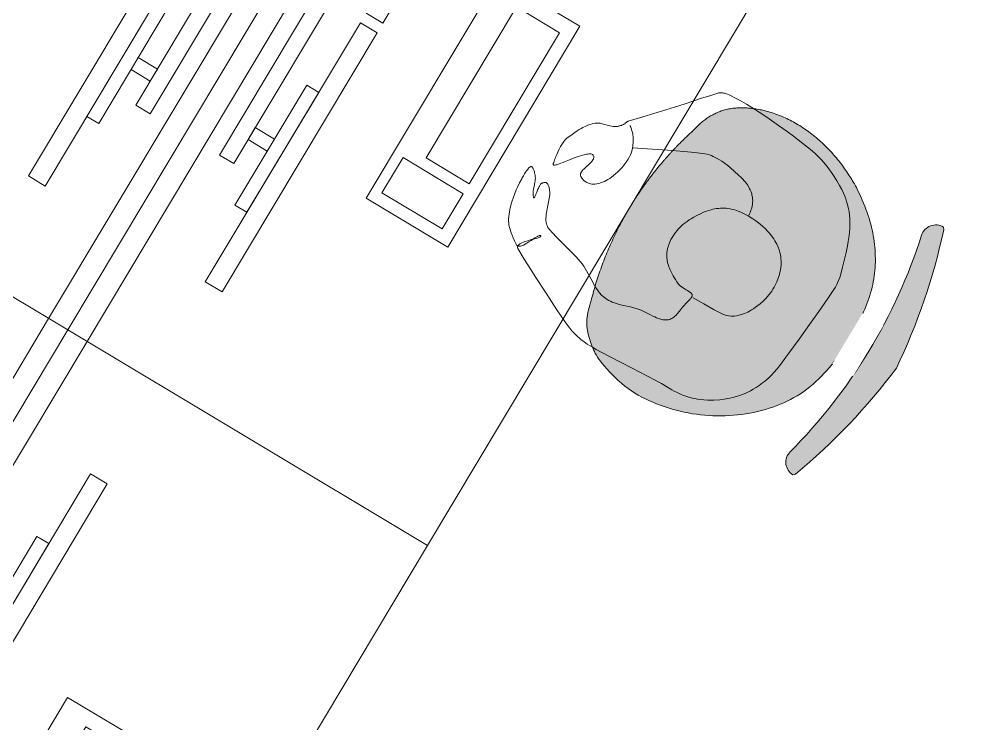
# Model space of a CAD drawing. Header units: millimetres. Extents: x 76548 to 83157, y 1824 to 49172.
# Drawn here: x 79043 to 80758, y 31350 to 32610 of the extents above; entities that cross this region are included whole.
import ezdxf

# ---------------------------------------------------------------- set-up
doc = ezdxf.new("R2010")
doc.units = ezdxf.units.MM
doc.header["$MEASUREMENT"] = 0
doc.layers.add('FURN-FILE', color=211, linetype='Continuous', lineweight=0)
doc.layers.add('FURN-WKST', color=42, linetype='Continuous', lineweight=13)

# ---------------------------------------------------------------- blocks, each defined once
blk = doc.blocks.new('wrk3_12')
at = {"layer": 'FURN-WKST', "color": 0}
blk.add_line((2.91038304567337e-11, 39.99999999999272), (1499.999999999956, 40.00000000000728), dxfattribs=at)
at = {"layer": 'FURN-WKST', "color": 0, "flags": 128}
blk.add_lwpolyline([(0, -1.455191522836685e-11), (1500.000000000015, 1.455191522836685e-11), (1500.000000000015, 749.9999999999854), (1.455191522836685e-11, 750), (0, -1.455191522836685e-11)], close=True, dxfattribs=at)
blk = doc.blocks.new('wrk3_13')
at = {"layer": 'FURN-FILE', "color": 0, "linetype": 'Continuous', "lineweight": 0, "flags": 128}
for points in [[(199.9999264142534, 166.9331495293154), (739.9999264139187, 166.9337607272755), (739.9998754802655, 201.9341943134496), (199.9998754806002, 201.9335831155622), (199.9999264142534, 166.9331495293154)], [(344.9986427628319, 166.9333645466104), (595.0010516051116, 166.9336475418677), (595.0010799016018, 141.933406660748), (344.9986710592784, 141.9331236654907), (344.9986427628319, 166.9333645466104)], [(457.4997550550906, 141.9332510301538), (482.4999959057895, 141.9332792960777), (482.5000412106019, 101.9328938861727), (457.4998003294895, 101.9328655897116), (457.4997550550906, 141.9332510301538)], [(407.4998003294895, 101.9328655897261), (1092.500069506714, 101.932865589697), (1092.500069506728, 71.93286558971886), (407.499800329475, 71.93286558968248), (407.4998003294895, 101.9328655897261)]]:
    blk.add_lwpolyline(points, close=True, dxfattribs=at)
at = {"layer": 'FURN-WKST', "color": 0}
blk.add_line((-1.455191522836685e-11, 40), (1499.999999999971, 39.9999999999709), dxfattribs=at)
at = {"layer": 'FURN-WKST', "color": 0, "flags": 128}
blk.add_lwpolyline([(0, -1.455191522836685e-11), (1500, -2.182787284255028e-11), (1500.000000000015, 749.9999999999782), (0, 749.9999999999563), (0, -1.455191522836685e-11)], close=True, dxfattribs=at)
blk = doc.blocks.new('*U93')
at = {"color": 0, "linetype": 'ByBlock', "lineweight": -2, "extrusion": (0, 0, -1), "flags": 128}
for points in [[(93.81940799853328, -226.5481468585785), (76.05543497954204, 233.1131620319211), (-93.81939657824114, 226.5482154809724), (-76.05542355919897, -233.1130934095563), (93.81940799853328, -226.5481468585785)], [(-64.95693439780734, 131.5502647103567), (-67.78994789988792, 204.8574413822207), (57.60350259927509, 209.703369926312), (60.43651613185648, 136.3961932556995), (-64.95693439780734, 131.5502647103567)], [(37.9046159999416, -200.2463126598159), (25.75007406753139, 114.2651227974566), (-64.1546640121669, 110.7906834425958), (-52.00012211135618, -203.7207519854128), (37.9046159999416, -200.2463126598159)]]:
    blk.add_lwpolyline(points, close=True, dxfattribs=at)
blk = doc.blocks.new('wrk3_14')
at = {"layer": 'FURN-FILE', "color": 0, "linetype": 'Continuous', "lineweight": 0, "extrusion": (0, 0, -1), "flags": 128}
for points in [[(-759.9999264139187, 166.9337833641694), (-1299.999926413569, 166.9343945620567), (-1299.999875479916, 201.9348281481944), (-759.9998754802946, 201.9342169506272), (-759.9999264139187, 166.9337833641694)], [(-904.9986710589583, 166.9338965189818), (-1155.001079901194, 166.9341795141881), (-1155.001108197699, 141.9339386331121), (-904.9986993554048, 141.9336556378039), (-904.9986710589583, 166.9338965189818)]]:
    blk.add_lwpolyline(points, close=True, dxfattribs=at)
at = {"layer": 'FURN-WKST', "color": 0}
blk.add_line((0, 39.99999999998545), (1499.999999999971, 39.99999999999272), dxfattribs=at)
at = {"layer": 'FURN-WKST', "color": 0, "extrusion": (0, 0, -1), "flags": 128}
blk.add_lwpolyline([(0, 0), (-1500, -2.182787284255028e-11), (-1499.999999999985, 749.9999999999782), (0, 749.9999999999927), (0, 0)], close=True, dxfattribs=at)
at = {"layer": 'FURN-FILE', "color": 0, "linetype": 'Continuous', "lineweight": 0, "rotation": 92.21320400544748}
blk.add_blockref('*U93', (706.2033570553758, 421.9164525568413), dxfattribs=at)
blk = doc.blocks.new('*U95')
at = {"linetype": 'ByBlock', "lineweight": -2}
blk.add_hatch(color=7, dxfattribs=at).paths.add_polyline_path([(-240.0286441050412, 333.8224027594697, -0.05883785226899226), (17.78258416728931, 378.3228370211145, -0.05883785226899226), (270.5643462055887, 310.8815731017166), (273.9786411161476, 307.6193697070848, -0.4852311977000949), (240.2319705561385, 283.4062904212478, 0.05913279318586893), (15.18123345443746, 320.4241396341749, 0.05913279318586893), (-212.2825073905988, 303.7376379520865, -0.4852311977000949), (-243.7218450241198, 330.8795009021924)])
h = blk.add_hatch(color=7, dxfattribs=at)
edge = h.paths.add_edge_path()
edge.add_spline(control_points=[(-177.359732617726, -145.1740488822543), (-207.7293379313196, -138.3802228098357), (-239.4937737221917, -120.1599046054762), (-285.5368762419967, -39.2909016015692), (-282.7531709045288, 112.4052060332324), (-154.204154823834, 268.7965515609394), (-36.97263507702155, 282.2879587669013), (13.27937099903647, 278.1714150390108)], knot_values=[0, 0, 0, 0, 0.1278050160630629, 0.1732907007324, 0.4305391611673586, 0.7883516963517069, 1, 1, 1, 1], degree=3, periodic=0)
edge.add_spline(control_points=[(13.27937099903647, 278.1714150390108), (63.70477036728698, 277.7649786677212), (179.2492612186616, 253.8152442498758), (293.259613522474, 86.52446312599932), (282.4247332428204, -64.81148388591828), (229.3179185400659, -141.2265414623325), (196.0462666453677, -156.5193407843035), (165.1847444627929, -160.5647082002615)], knot_values=[0, 0, 0, 0, 0.2116483041139544, 0.5694608392983027, 0.8267092997332612, 0.8721949844025984, 1, 1, 1, 1], degree=3, periodic=0)
edge.add_line((165.1847444627929, -160.5647082002615), (165.248458046728, -160.8114819503971))
edge.add_arc((20.0002498094982, 427.6801178225433), 606.1513053681007, 267.4274364554332, 283.86433089987764, ccw=False)
edge.add_arc((20.00006308479351, 427.6801262120789), 606.1513053681002, 250.99055867765549, 267.4274531220999, ccw=False)
edge.add_line((-177.4379372039402, -145.4146661578125), (-177.359732617726, -145.1740488822543))
at = {"color": 0, "linetype": 'ByBlock', "lineweight": -2, "flags": 128}
blk.add_lwpolyline([(-240.0286441050412, 333.8224027594697, -0.05883785226899226), (17.78263144014636, 378.32284657743), (17.78258416728931, 378.3228370211145, -0.05883785226899226), (270.5643462055887, 310.8815731017166), (273.9786411161476, 307.6193697070848, -0.4852311977000949), (240.2319389187032, 283.4062995583372), (240.2319705561385, 283.4062904212478, 0.05913279318586893), (15.18123345443746, 320.4241396341749, 0.05913279318586893), (-212.2824356838828, 303.7376518436358), (-212.2825073905988, 303.7376379520865, -0.4852311977000949), (-243.7218450241198, 330.8795009021924), (-240.0286441050412, 333.8224027594697)], format="xyb", close=True, dxfattribs=at)
at = {"color": 0, "linetype": 'ByBlock', "lineweight": -2}
blk.add_rational_spline([(-177.359732617726, -145.1740488822543), (-207.7293379313196, -138.3802228098357), (-239.4937737221917, -120.1599046054762), (-285.5368762419967, -39.2909016015692), (-282.7531709045288, 112.4052060332324), (-154.204154823834, 268.7965515609394), (-36.97263507702155, 282.2879587669013), (13.27937099903647, 278.1714150390108), (63.70477036728698, 277.7649786677212), (179.2492612186616, 253.8152442498758), (293.259613522474, 86.52446312599932), (282.4247332428204, -64.81148388591828), (229.3179185400659, -141.2265414623325), (196.0462666453677, -156.5193407843035), (165.1847444627929, -160.5647082002615), (165.2059823241143, -160.6469661169831), (165.2272201854066, -160.7292240336901), (165.248458046728, -160.8114819503971), (108.7795362507895, -174.7488256866782), (50.8982258772885, -180.4709396899489), (-7.20662083895877, -177.8602946925675), (-65.31147889471322, -175.2496661218174), (-122.446421565488, -164.3599000441536), (-177.4379372039548, -145.4146661577688), (-177.4118690085306, -145.3344603992955), (-177.385800813121, -145.2542546407713), (-177.359732617726, -145.1740488822543)], [1, 1, 1, 1, 1, 1, 1, 1, 1, 1, 1, 1, 1, 1, 1, 1, 1, 1, 0.9931535054110803, 0.9931535054110803, 1, 0.9931535054110803, 0.9931535054110803, 1, 1, 1, 1], degree=3, knots=[0, 0, 0, 0, 0.02130083601051049, 0.02888178345540001, 0.07175652686122644, 0.1313919493919511, 0.1666666666666667, 0.1666666666666667, 0.1666666666666667, 0.2019413840189924, 0.2615768065497171, 0.3044515499555435, 0.312032497400433, 0.3333333333333333, 0.3333333333333333, 0.3333333333333333, 0.5, 0.5, 0.5, 0.6666666666666666, 0.6666666666666666, 0.6666666666666666, 0.8333333333333333, 0.8333333333333333, 0.8333333333333333, 1, 1, 1, 1], dxfattribs=at)
blk.add_wipeout([(-37.687480615524684, 321.35907786660397), (67.71986267869939, 317.28579539058416), (66.04961799725422, 274.0636384312966), (-39.35772529692622, 278.13692090734554)], dxfattribs=at)
blk = doc.blocks.new('*U96')
at = {"color": 0, "linetype": 'ByBlock', "lineweight": -2, "flags": 128}
for points in [[(-67.61908009958279, 119.8511182272341), (-64.71657699938805, 117.5162999616587), (-62.10131658609316, 115.1528756668704), (-59.75085194667918, 112.7914476029837), (-57.64321846603707, 110.4558643376076), (-55.75727301889856, 108.1644670253881), (-52.47390420446754, 103.6193253666424), (-49.89364359189494, 99.39665314926242), (-47.87865764507296, 95.53093531934428), (-46.31389076024061, 92.02913449871994), (-45.10494986952108, 88.88144700646808), (-44.175411114913, 86.06838069582591), (-42.85104032987147, 81.02648960378428), (-42.12266119408014, 77.15709336822329), (-41.73232582595665, 74.21196608986065), (-41.40785999998479, 69.73464123184385), (-41.40966762854077, 65.19777894069557), (-41.8724131633644, 58.93375267977535), (-42.72553757750575, 52.81341486622114), (-43.88195888764312, 46.94091826611839), (-45.26972451311303, 41.38557431117806), (-46.82952369142731, 36.19003709703975), (-48.51260704547167, 31.37679516912613), (-50.27904594547726, 26.95329964150733), (-52.09627560666559, 22.91599563467025), (-53.9378752417324, 19.2534737472597), (-55.78254637696955, 15.94891725131311), (-59.5396866430674, 10.1582775755378), (-63.13436771131819, 5.609539965123986), (-66.50476243552839, 2.096811933690333), (-69.6193688280764, -0.5715493503230391), (-72.46681869803433, -2.564315696421545), (-75.04882498199004, -4.024827310364344), (-77.37531802682497, -5.071727429982275), (-79.46111016749637, -5.801320206825039), (-83.22031900341972, -6.635177967269556), (-86.12780345500505, -6.869526214431971), (-88.35626690975914, -6.813502458127914), (-91.77332602578826, -6.339239295237348), (-95.27644379722187, -5.374519566306844), (-96.14057437382871, -5.057112287162454), (-96.86864847734978, -4.756166872495669), (-97.48350818123436, -4.476054204991669), (-98.00401595151925, -4.218766041143681), (-98.44573533095536, -3.984749581475626), (-99.18708204285213, -3.556380639070994), (-99.71591624139546, -3.220347654001671), (-100.096846044602, -2.960571368821547), (-100.6424017184763, -2.559271594218444), (-101.1561822656222, -2.14503931091167), (-101.9662815619522, -1.343293046506005), (-102.5965449391442, -0.4820103132660734), (-103.0709788311069, 0.4268424585607136), (-103.4109015162612, 1.372739853351959), (-103.6352196459484, 2.346446331896004), (-103.7606776277098, 3.339880019790144), (-103.7704706674849, 5.391901262657484), (-103.5345251986146, 7.449150802945951), (-103.1325454411417, 9.476005302014528), (-102.6253608138504, 11.44670997154026), (-97.43145827106491, 26.95074648958689), (-96.93169685705652, 28.80084298978909), (-96.57922549207433, 30.37187394111243), (-96.34754000503744, 31.7034203872463), (-96.14428419902106, 33.92032650801411), (-96.18676238177432, 35.47399980471528), (-96.3428559719905, 36.56988394950167), (-96.79852719517658, 38.09015081748657), (-97.13439461814414, 38.79007737898792), (-97.54741736216238, 39.44703207761631), (-98.73996590747993, 40.72503895265982), (-100.0594065763435, 41.47550907726691), (-101.4801381839934, 41.77413219258597), (-102.9797387619255, 41.68793694903434), (-104.5386246139897, 41.27618996200908), (-106.1397435413965, 40.59120621041802), (-107.768298936091, 39.67907926453336), (-109.4115017539953, 38.5803390317742), (-111.0583476627144, 37.33054398484819), (-112.6994169140526, 35.9608141820936), (-115.9856825399984, 32.9155130613799), (-119.1638874021592, 29.66876595166104), (-122.1982346959194, 26.35848960868316), (-127.931816512355, 19.7066088358697), (-132.874980964596, 13.7162625996425), (-137.042239094415, 8.601728130684933), (-140.4995695574107, 4.396020624248195), (-143.334431200914, 1.037772098046844), (-145.6386972155742, -1.577048721301253), (-147.4995400368352, -3.565433177427622), (-148.9951019661748, -5.04120429912291), (-150.1929575880495, -6.107085134644876), (-151.150129024194, -6.851572914441931), (-151.9138981776487, -7.348509528746945), (-153.0744057922275, -7.844746239105007), (-153.7886085009814, -7.881999437202467), (-154.2313090101306, -7.708629483051482), (-154.7383286904587, -7.105687187504373), (-155.0473385666482, -6.06704589088622), (-155.4236401494563, -3.825675897111068), (-155.8343138498312, -1.415608294380945), (-156.2503291031899, 1.08715259777091), (-156.6512230240187, 3.624220470330329), (-157.0231314123594, 6.151297979886294), (-157.6669217240487, 11.21596650702122), (-158.1198928916565, 15.92184048009221), (-158.3872160735482, 20.18656582139374), (-158.4924972585795, 23.98866350474418), (-158.4661476739129, 27.34121040489117), (-158.1032963817343, 33.19433446004405), (-157.5224394970501, 37.51023584629002), (-156.8883932589306, 40.67061146294873), (-156.2908153887402, 42.98308555415133), (-155.1826610859716, 46.33679092604143), (-153.8007694544722, 49.52481551110395), (-150.7420734358893, 55.72408316342626), (-148.0493809266554, 61.06586873295601), (-145.6374603556615, 65.64595897740219), (-143.455282939387, 69.56098929607833), (-141.4715094583225, 72.90198205108754), (-139.66574819987, 75.75128810059687), (-136.3155414840876, 80.54780468172976), (-133.6153193565842, 83.96626383833063), (-131.4685254396827, 86.41801447690523), (-128.028704175551, 89.8983365145832), (-124.2950765424685, 93.12041495271842), (-122.2409148472361, 94.57398342217493), (-120.1978697209925, 95.73901203006972), (-118.1932670347669, 96.68053028472059), (-116.2468989655754, 97.44975392326887), (-112.4590960467176, 98.65708390793588), (-98.67911316889513, 101.9683254172851), (-95.34030251493823, 102.9629750043823), (-92.92137398029445, 103.8483622590866), (-91.1680549204466, 104.6124432180222), (-88.65534199040849, 105.9517547179858), (-87.45916692397441, 106.7207113662589), (-86.30767392947018, 107.5634780721739), (-85.2707625038529, 108.3969981144619), (-84.38221074657486, 109.1521912556054), (-83.62055833097838, 109.8343742495199), (-82.96722285083524, 110.4487238575239), (-81.85583966235572, 111.5656977861072), (-81.0511789637676, 112.4407424520468), (-80.46515255243139, 113.1193319010199), (-79.61602547935036, 114.1750380671147), (-78.80509393326065, 115.2786013452424), (-78.43597633941681, 115.8432588113792), (-78.12278803993831, 116.3882751034253), (-77.8537906221245, 116.9106149709551), (-77.39994954956637, 117.912107231241), (-76.69725831345568, 119.6968583448761), (-76.17738737366744, 121.0237816938316), (-75.7526725236894, 121.9908627749974), (-75.398172540823, 122.691263619723), (-75.1051566098904, 123.1987144795858), (-74.61165642522974, 123.9254523133714), (-74.3366656151702, 124.2711296715279), (-74.04041603659425, 124.6036623473483), (-59.05138146116951, 140.1563844450866), (-36.22248245913943, 163.1657645459782), (-13.51566399703734, 186.2140992055502), (0.5451520152491867, 201.0786276903964), (21.44515996804694, 223.6630539892503), (31.96437184436945, 234.8405368713429), (42.62526393881853, 245.7912772934505), (43.67843626123795, 246.7658504989377), (44.72803817063686, 247.5970706241496), (45.7627852922451, 248.3071470867872), (46.77419067539449, 248.914721735855), (47.75601362607267, 249.4354569618736), (49.67600610010413, 250.2914907804807), (51.43000897832826, 250.9204770860379), (53.01252823373943, 251.3862540943082), (54.42784385708364, 251.7339530694153), (56.9582858679787, 252.2204340615572), (58.88775005226489, 252.4942415182886), (61.80657390109991, 252.7801887261448), (64.72213053592714, 252.943430635205), (74.50091588418582, 253.211121724351), (82.901287553148, 253.2673311703984), (97.34804215250915, 253.0030207330419), (108.055247479977, 252.5342309011321), (124.0781557541632, 251.4606326183566), (140.2654369057127, 250.0231908925489), (165.3955812315762, 247.4010187626845), (184.0807718864962, 245.1529099291802), (198.0539768859162, 243.2576337692735), (219.0243274564345, 240.0022943943768), (240.1024128960344, 236.1566046217049), (248.6112875241379, 234.2656319613598), (255.8734848041058, 232.3054239027551), (262.1143123351358, 230.3576799217844), (267.505862572958, 228.476298938258), (276.830836578345, 224.7885426049324), (283.7718150457004, 221.694626412107), (288.9699097137345, 219.1908100293367), (296.7877933130876, 215.1421317448985), (304.6719121779679, 210.7441164936317), (312.8096187627671, 205.8095879881439), (319.6268770124443, 201.2471397542249), (325.3414810682589, 197.0584645989438), (330.1376915041619, 193.2367687493534), (334.1699083986096, 189.768774441749), (337.5666661117721, 186.6365807734837), (343.2018457966915, 180.9288480823307), (347.1578449695444, 176.452875338975), (349.9659285869566, 172.9827023305988), (353.9124277599476, 167.5904169395217), (357.5273707977103, 161.9673045995005), (361.9229747654535, 154.1792583151691), (365.465494317541, 147.1516108435317), (368.3463180462786, 140.8577718729794), (370.7085615971519, 135.2523190741485), (374.5096504803732, 125.2533505292813), (377.1025860049558, 117.6233118640375), (380.6175714187775, 106.0225596601813), (383.7333848598719, 94.3032676960429), (387.4862630124044, 80.14899407872872), (390.2032003976201, 69.53927002819546), (391.9071714230813, 61.56286150802043), (392.8798219472083, 55.56031895712658), (393.3879490124964, 51.04302826676576), (393.6235979517005, 47.64471897912154), (393.7119522465073, 42.52810575072363), (393.4428878726321, 37.38534611860814), (391.5883008118035, 18.29616864914715), (388.4169208467938, -10.14209415017103), (385.0056040351628, -38.54321582526609), (381.1424742874005, -69.92128819313075), (377.1767696383322, -101.2903146246535), (376.0862064289904, -109.955873820596), (374.0668407828998, -124.7669437003206), (372.1453714874224, -135.7874583664088), (370.2992295130025, -144.119788313692), (368.6124817499294, -150.4557661657745), (367.1461184942091, -155.2772386714641), (364.5760752873248, -162.6521512987674), (363.1064068613705, -166.4156610390783), (361.5026112755149, -170.237157178155), (358.4426359735007, -176.8526800487307), (355.3591431129535, -182.7888604573673), (352.2870997397331, -188.1248395515577), (349.2539126615957, -192.92958038082), (343.1870270366344, -201.4345536858164), (337.4965494203061, -208.3517688328429), (332.2453255060682, -214.0148629117903), (327.4558623905396, -218.6800597203255), (323.1252041293556, -222.5455454655166), (315.2555905136323, -228.8376701576344), (309.1305664064275, -233.1742423921241), (299.6251526386986, -239.0884240652522), (289.788643360982, -244.3239581824018), (283.6281549737032, -247.2063057595951), (278.0796740015503, -249.5478189558635), (273.1112944588021, -251.4345730385685), (268.6821542087418, -252.9454248887341), (264.747411032673, -254.1494876060315), (257.7371454857421, -255.9646152493369), (252.382977407593, -257.0584467084409), (248.3172831782285, -257.7150955711113), (242.1445624498665, -258.4170870841481), (235.8906992767952, -258.7546413669334), (230.0176490127342, -258.8127859870292), (224.959040849848, -258.7547704634053), (216.2407704023135, -258.4962517817912), (203.3320382023012, -258.0223455898085), (196.8812934341186, -257.884012865019), (190.3884818224178, -257.8959673912759), (143.8829717997578, -259.0400394322787), (97.32912350539118, -260.2023101767991), (82.7934441100515, -260.4809937321261), (71.91054730328324, -260.5485053729644), (63.74710393829446, -260.3887528941996), (57.61879429369583, -260.0954184668954), (53.01722598294873, -259.754534462947), (46.10312888218323, -259.0140483984142), (39.17097033604659, -257.9548900375812), (34.92882086378813, -257.1134637849027), (31.00651195112732, -256.1835864028835), (23.78291279606492, -254.1051328010653), (17.5874761770101, -251.9685069799016), (12.2500242349779, -249.8894137533352), (3.065927836454648, -245.8663457541552), (-3.718677958393528, -242.6026864334999), (-23.78141759207938, -232.2085929686436), (-55.34944627374352, -215.4523732953676), (-86.82922167799552, -198.5466316596576), (-99.70813564491982, -191.4977318670863), (-118.8671157505814, -180.6183014510898), (-137.752201748066, -169.6584653481841), (-138.8323614237306, -168.8675256303832), (-139.5711995366, -167.9839261481247), (-140.0158864058394, -167.0259214131511), (-140.2082751344933, -166.0095112549752), (-140.1854493309584, -164.948682064889), (-139.9802170557596, -163.85562389181), (-139.6215561268764, -162.7409257208492), (-139.135015435626, -161.6137510450935), (-138.5430764881385, -160.4819956418069), (-137.8654789906286, -159.3524292829825), (-136.2933326492639, -157.0859703859169), (-134.5552627272482, -154.8893182359607), (-132.740516286176, -152.788511021281), (-129.0049524093629, -148.8110179032374), (-125.5645198630227, -145.3748855120066), (-122.5773907055409, -142.4737362071173), (-120.0851531971857, -140.0639754395961), (-118.066940262499, -138.0861593404843), (-116.4719542748644, -136.4771971088485), (-115.2384036694057, -135.1769064065884), (-114.3040127273416, -134.1311634027661), (-113.6114027918666, -133.2930608983152), (-113.1104325436463, -132.6229537901963), (-112.7588026212179, -132.0879291068122), (-112.3541253558942, -131.2742577343161), (-112.2404540218995, -130.7728432717995), (-112.2697583018162, -130.4616028676537), (-112.509476210078, -130.1043104643177), (-112.9986966945507, -129.8852522413799), (-113.6720507364662, -129.8641048404825), (-114.3479303251224, -130.0914128540171), (-115.0243443526269, -130.5278201732581), (-115.6995235693175, -131.1386293204268), (-116.3719000145356, -131.8933099941205), (-117.0400882753311, -132.7650565100048), (-117.7028684122561, -133.7303894316574), (-119.0292036478786, -135.899026855288), (-120.3215734356054, -138.2320080846112), (-121.5745351482692, -140.6247363157308), (-124.0264707601236, -145.4611467629438), (-126.2752773003012, -149.8393953246705), (-128.316704793695, -153.5909173128603), (-130.1557691633352, -156.6843668666988), (-131.8029567892518, -159.1603754164971), (-133.2717163447523, -161.0926239618857), (-134.5768222058832, -162.5654105244175), (-135.7333266287606, -163.6614022244175), (-136.7559082032167, -164.4555487564503), (-137.6584855413385, -165.0126182951644), (-138.4540070227595, -165.3867744179879), (-139.8585628817673, -165.767444441808), (-140.9218455570663, -165.8068411408603), (-141.7245850707186, -165.6883346441609), (-142.9367684508543, -165.2582156175922), (-144.1581303788043, -164.5072149667394), (-149.4693954453105, -160.5201325087401), (-154.1266446858644, -156.941231973251), (-158.1374285014244, -153.7201393989526), (-161.5494715158056, -150.8193896841403), (-164.4281819880634, -148.2090305595921), (-166.8436518977542, -145.8635245368787), (-168.86354261222, -143.7600378266798), (-172.1513382150442, -139.953556324559), (-174.378883246136, -136.9848549262388), (-175.8975724138145, -134.6891836362338), (-177.904507878593, -131.1268926867924), (-179.5524902293328, -127.4124721054541), (-182.4346314792274, -119.3424889091257), (-184.6561942392873, -112.123356232798), (-186.3622309540806, -105.6812214165839), (-187.6676280710017, -99.9453318600572), (-188.662836076197, -94.84859392237558), (-190.0652868150355, -85.74937564968423), (-190.8260077003579, -78.77021642653563), (-191.2284026157286, -73.44630037133174), (-191.555178597715, -65.31276224671456), (-191.5415329111347, -56.99733186712547), (-191.5053908674745, -54.98099531514163), (-191.4759345330967, -52.92516597417125), (-191.44319836262, -50.88815289616468), (-191.3395475774305, -46.89754220635223), (-191.1681835814379, -43.36335469938058), (-190.9267254652805, -40.35666342852346), (-190.6254522249146, -37.87061661714688), (-190.2795813356788, -35.85923641284171), (-189.9050212746079, -34.26030696400267), (-189.5162225856475, -33.00833597731253), (-189.125261165711, -32.0414264103747), (-188.7416153984377, -31.30449674458941), (-188.3723084580633, -30.75038255345135), (-188.0222199452182, -30.33976900797279), (-187.694454177341, -30.04053148298408), (-187.0706674989124, -29.6598688580998), (-186.5591153704445, -29.50090892997105), (-186.1498621302089, -29.45684277659166), (-185.4933566945256, -29.51748573100485), (-184.7838221003913, -29.73768139100866), (-184.0579858469719, -30.07192144494911), (-183.3698352683714, -30.45061662200897), (-182.7197071281043, -30.85836298629874), (-182.1072809464094, -31.28307775397843), (-180.9559953772623, -32.17769113414397), (-179.9511356641597, -33.05035599734401), (-179.0786029825176, -33.86993072809128), (-177.5789137171523, -35.39744042059465), (-176.4874927007841, -36.59263573111093), (-174.925034801774, -38.40870560020267), (-174.1854522052454, -39.30570571463613), (-173.4785835188013, -40.18211271209293), (-172.0790849150508, -42.11841525234922), (-170.9142268722499, -44.05559536382498), (-169.9344687260964, -45.96318082416838), (-169.1005912671681, -47.81904321546608), (-167.7127728609339, -51.43346185679547), (-165.6145384925185, -57.97849259483337), (-164.0884648023057, -62.86116695513192), (-162.8427065437863, -66.39100080357457), (-161.7974699575861, -68.91446279663069), (-160.9283736618527, -70.71644706155348), (-160.2190346830757, -72.00814407548751), (-159.0481885697591, -73.83637668569281), (-157.7311059778076, -75.51688014496176), (-157.232224832027, -76.03265092508809), (-156.824956496268, -76.34198525146348), (-156.4973787284616, -76.47242675558664), (-156.2388973412817, -76.44850815483369), (-156.040109745918, -76.29205507939332), (-155.8926818881155, -76.02246046459186), (-155.7892372978386, -75.65693229449971), (-155.7232570938941, -75.21071722260967), (-155.6889898936643, -74.69730235981115), (-155.6813706771864, -74.12859730543278), (-155.6959477437704, -73.51509830314899), (-155.7783450481875, -72.16694370174082), (-155.9099409849077, -70.73450910176325), (-156.0704548187568, -69.26622127951123), (-156.244827070419, -67.7982494103926), (-156.6060023264872, -64.86740598466713), (-157.2077978859088, -59.47334353595215), (-157.3766720972708, -57.46394981985213), (-157.4806725699746, -55.75100966557511), (-157.5299972556822, -54.30434522063297), (-157.5357760784173, -53.09016517615237), (-157.5085472613937, -52.0751531622227), (-157.3790966007364, -50.42522321121942), (-157.2055869367468, -49.31064339166915), (-157.0279288388119, -48.55354012834141), (-156.6782594409451, -47.55914263472368), (-156.2202547803608, -46.75249037856702), (-155.9307612433477, -46.3712062768609), (-155.6142086063701, -45.98150970894494), (-155.2814984985307, -45.59536981406563), (-154.9410770508985, -45.2212948911183), (-154.5994191720602, -44.86511079502816), (-153.9082420351042, -44.19937101796677), (-153.2593486850528, -43.63923154553049), (-152.6661821377056, -43.18314502651629), (-152.13334637769, -42.82144855105435), (-151.6603030875995, -42.54116664796311), (-151.2436971162606, -42.32871824664471), (-150.8787947664896, -42.17134074839123), (-150.5603523190002, -42.0577473227022), (-150.2831221076194, -41.97834129401599), (-149.8030513178965, -41.8881431062764), (-149.4489184849954, -41.86459718625701), (-149.1875878878927, -41.8736366994126), (-148.8038598924759, -41.93293902186269), (-148.4318151398475, -42.05068169454171), (-146.2644529776735, -43.08323298445612), (-144.3220677884674, -44.29977640538709), (-142.578269516358, -45.66812024303363), (-141.0095637637278, -47.15989907647599), (-138.2763370918256, -50.47279464070743), (-136.03537339381, -54.02340596623253), (-134.1712436493035, -57.68097684365057), (-132.5940364264825, -61.34787856529874), (-122.5510346734081, -91.48135190793255), (-121.0924435310662, -94.99834057473345), (-119.7031630791171, -97.92714442324359), (-118.3854637402692, -100.3550092264777), (-115.8108122669873, -104.2474711779359), (-113.6210526768264, -106.8226134960569), (-111.8139188437417, -108.5342373021849), (-108.8094829131223, -110.7093914634461), (-107.1640751873711, -111.6055093402974), (-105.4164328958359, -112.3647985127609), (-96.14154660548957, -115.6698059169139), (-87.8129368317168, -118.315023130519), (-72.93621409107436, -122.6044883736467), (-50.48413084811182, -128.9342329378851), (-39.47397629458283, -132.3883248378843), (-28.77853825451893, -136.2421366491326), (-23.90595341248263, -138.3463862124481), (-19.40592713234946, -140.6118063285976), (-11.0982524010542, -145.4382355360285), (3.265653334019589, -154.7957667820592), (14.13370562253112, -161.6395463061926), (18.27682425788953, -163.9865444971801), (21.94540572921687, -165.8910936964239), (28.48486148536904, -168.8035299465555), (33.50845272545121, -170.5618997892016), (37.35386498839944, -171.5992058446864), (43.26304552578949, -172.6400554391294), (46.28727795813029, -172.9047424394666), (49.36173185301595, -172.9842061740201), (52.75068062458013, -172.8755266450607), (55.89241685952584, -172.620642301481), (58.80966525930125, -172.2610014177335), (64.21571745284018, -171.3161028661561), (68.88950774235855, -170.2540202306409), (76.97905131035077, -168.0391268463718), (89.02251498184341, -164.433994744948), (95.06190363296628, -162.774321856763), (101.1490881537757, -161.3761569685157), (104.8194713490593, -160.760169660367), (108.3663006967035, -160.3521609495947), (115.2184651155694, -159.9156584253506), (127.4794649774994, -159.626226546141), (132.0419844724456, -159.4838887560909), (135.9698787576926, -159.2700358115544), (139.3359630025661, -158.9815156805707), (142.2126019283678, -158.6293043813057), (147.0558094077423, -157.7328206532547), (150.4968109185429, -156.7776199027139), (152.9519943116829, -155.8747342220886), (154.7151972023057, -155.0811174462578), (157.2230293645334, -153.6862212290143), (159.5523224818826, -152.0242780741974), (161.3012363564267, -150.4010901128786), (162.7348930989974, -148.6837103353319), (163.9145780044346, -146.9171779263561), (164.8897812534706, -145.1362544564472), (165.7004152584777, -143.3674489818804), (166.3786234179424, -141.6306648056925), (167.4668718111207, -138.197113189075), (168.2594803596003, -135.0373001764237), (169.4043968365731, -129.2665521786112), (170.9271386189794, -120.3911597665719), (171.7834004620599, -116.0243166535365), (172.8152157223303, -111.809031877332), (175.2963004841222, -103.2923989685514), (175.823552417969, -101.2120501621393), (176.1529071478362, -99.69256204085832), (176.353324870317, -98.5822064531967), (176.4734500314007, -97.76856733163004), (176.5991620323039, -96.58284832585196), (176.6520413123799, -95.44382430078986), (176.5967458931118, -94.62516768476053), (176.4217210178904, -93.91101749750669), (176.143949740057, -93.28925361018628), (175.7785456083948, -92.74904267703823), (175.3389410726086, -92.2807090538845), (174.8370576780144, -91.87561821646523), (174.2834597698093, -91.52607149469259), (173.0362571117803, -90.95912163150206), (171.6781096000996, -90.54568199947244), (170.2592984582006, -90.24766947903845), (168.8181094650572, -90.03532883766457), (167.3832890570629, -89.8855523175007), (164.5192628300792, -89.70238359557698), (161.8820112197282, -89.6087163346092), (157.1457459354715, -89.47402690449962), (153.6437731727201, -89.29251656368433), (151.130353509885, -89.05232394764607), (149.3446631981351, -88.78884699039918), (148.076387527668, -88.53390274010599), (146.3106874705918, -88.04366050830868), (144.7373665500854, -87.40439584410342), (140.0956692626642, -85.05327048180334), (135.9445013326986, -82.82215039778384), (132.2881346731228, -80.74017145302787), (129.1002238560686, -78.82136666106817), (123.6226898091991, -75.25119142586482), (119.665124888299, -72.40127503940312), (116.8186203553632, -70.16973256111669), (114.7677753606986, -68.44432493617933), (111.849930732169, -65.77481601438194), (109.1514558133131, -63.00985070395109), (107.2282466190154, -60.77464994172624), (105.541630750653, -58.55955275274755), (104.0644685756488, -56.38349467000808), (102.7725058890792, -54.26077759164036), (101.644103541752, -52.20195408878499), (99.7481493732048, -48.17470377853897), (98.32902083067893, -44.48746660769393), (97.27480868779094, -41.14883436850505), (96.49856282186374, -38.15012546103389), (95.93302652264538, -35.47273518600559), (95.2030835599071, -30.68166491291777), (94.87644453848043, -27.01282162645657), (94.75784492278763, -24.22580857192224), (94.78630662936484, -19.99908351361228), (95.0664724816088, -15.73025528085418), (95.4823705149829, -11.97647879035503), (95.96805695877993, -8.569021681047161), (96.50770303704485, -5.464333435476874), (97.73988624032063, 0.1496000109764282), (99.05432922341424, 4.872876228168025), (100.3858052588257, 8.888765745330602), (101.6899751013989, 12.33163933070318), (104.2854691745379, 18.24412054460845), (106.4943234064922, 22.62542184484482), (108.2988308916247, 25.90449375004391), (111.2437752385304, 30.84638550509408), (114.4752155398892, 35.85926733037923), (118.6467262506703, 41.80267238582019), (122.4832411832322, 46.74285343394149), (125.9839340672625, 50.84520576696377), (129.1577608645312, 54.25201371040021), (132.0200770946249, 57.08362092914467), (134.5901483713533, 59.44061299122404), (139.2357350248203, 63.27834107114177), (142.8441690420441, 65.9029600599606), (145.6207528733212, 67.72090857361036), (149.8990998171648, 70.19420882964914), (154.314308459172, 72.3484837886208), (156.7375694258881, 73.36838157867896), (161.3943706422651, 75.04055480436364), (165.5859204198641, 76.25671660939406), (169.3394141331155, 77.14010796534421), (172.6870841419077, 77.78028324207116), (175.6632034229842, 78.24251564397127), (180.9726931269033, 78.84100894654694), (185.0358584418864, 79.12241701660969), (191.2538071013405, 79.29187649626692), (197.6107623895514, 79.17879188460938), (205.4515946581014, 78.73874439876818), (212.0268319011448, 78.1172136705718), (217.6072629133268, 77.36963332623418), (222.3883626133756, 76.54431824320636), (226.5144013343379, 75.68092791338859), (233.6579698198766, 73.82699377370591), (238.9966277230997, 72.12757106861682), (243.0153028325367, 70.66660624054202), (249.1049436600297, 68.15670786217379), (255.3161617168298, 65.24102301403764), (258.7248113027817, 63.43050376806059), (261.8018867806095, 61.58676235155144), (264.5801951822941, 59.73684880974179), (267.0894294264435, 57.90182257359265), (269.3564214182697, 56.09787215347751), (273.379292605081, 52.51315942060319), (276.6495693030447, 49.17942737130215), (279.3147693394858, 46.12774716393324), (281.4931245134212, 43.36530820831831), (283.2792290764846, 40.88486045868194), (286.1297218018663, 36.42036753462162), (288.0326994520437, 32.98478227782471), (289.324978830613, 30.36806152912322), (291.0422711080464, 26.39217092764738), (292.4889062021248, 22.3722475503746), (293.7109001492354, 18.35417306849558), (294.7152627929172, 14.55232356434863), (296.2112658590631, 7.324786530894926), (297.0830439279671, 0.884853408759227), (297.4918288387198, -4.847034470847575), (297.5655584509805, -9.942193006776506), (297.4040184953556, -14.46522644920333), (297.0838050078892, -18.47495279148279), (296.1070413036141, -25.61521257451386), (295.0138867628484, -31.07882526684261), (293.9840205270957, -35.24059358089289), (292.0909713954097, -41.59080386307323), (289.7665626028975, -48.07585125273908), (287.7325466691109, -53.01213226949039), (285.6582169096655, -57.51427693627193), (283.5693615117052, -61.60641757499252), (281.4868124382483, -65.31474758799595), (279.4272529130467, -68.66639609049889), (277.4038978442477, -71.68859288981184), (273.3741576458706, -77.00958650653774), (269.602259708714, -81.25557554462284), (266.1191280422354, -84.62336313273408), (262.9351949342599, -87.28162376969703), (260.0474613920014, -89.37158140422252), (257.4444218058488, -91.00947762389842), (255.1094791428477, -92.28976746748958), (250.8975033959141, -94.16978111128265), (247.6358879670224, -95.26372754927434), (245.1333232785328, -95.89801341031853), (241.2909741815383, -96.53766406052455), (237.345008903736, -96.78744114088477), (222.9673936608451, -96.90697396326868), (201.2965064145828, -96.86953494916088), (179.6112179480115, -96.55893252207898)], [(-44.32966108580877, 86.45783814477909), (-19.86018386535579, 97.91891023583594), (4.609293355082627, 109.3799823268928), (20.7825619988871, 116.8613690201746), (45.20081903554092, 127.7270684737887), (57.50644914707664, 132.9654632980091), (69.89194735327328, 138.0532469735626), (74.31405325654487, 139.6485092938965), (78.5012192521317, 140.8356037418562), (82.46233725919592, 141.6937929215928), (86.20658096014813, 142.2879898300889), (89.74326280679088, 142.671300591086), (96.44185646116239, 142.9725300697319), (102.3730859998032, 142.833203320115), (107.6147412497594, 142.4395787751564), (112.2397099760638, 141.9117519476422), (120.4169713454976, 140.6385793007794), (126.6171477662865, 139.4462168756727), (136.0203533388412, 137.3842984561779), (145.5406920548558, 135.1299335069489), (150.8876493781354, 133.7384366959013), (155.4110086646833, 132.3636077513365), (159.2428364056177, 131.0222937118378), (162.4942645344199, 129.7307170160202), (165.2583531244018, 128.5022529602429), (167.6127988861117, 127.3466689699708), (171.5835129443731, 125.1295432394836), (174.4318008594128, 123.2920414279652), (176.4923295672197, 121.808996413878), (179.4574300746026, 119.4058085818688), (182.2666252501876, 116.7757533314289), (183.6356366777181, 115.3285404691851), (184.8639824338534, 113.9040352077427), (185.9651492319463, 112.5131201212498), (187.8920115463698, 109.7736927249061), (189.4227695882073, 107.2521522400784), (190.6367936981987, 104.9639835325797), (191.5986900623247, 102.9082567986479), (192.3605699769687, 101.0745471864211), (193.5072614202945, 97.80246008560061), (194.2049542248133, 95.30911341073806), (194.6332881279814, 93.4245259885356), (195.1177778270867, 90.58548349385092), (195.4058474183112, 87.74595514409884), (195.6871233038109, 83.48946156879538), (195.9683991892889, 79.23296799349191)]]:
    blk.add_lwpolyline(points, dxfattribs=at)
blk = doc.blocks.new('*U97')
at = {"color": 0, "linetype": 'ByBlock', "lineweight": -2, "extrusion": (0, 0, -1), "flags": 128}
for points in [[(93.8194079984969, -226.5481468585931), (76.05543497949839, 233.1131620319065), (-93.81939657826297, 226.5482154809433), (-76.0554235591917, -233.1130934095709), (93.8194079984969, -226.5481468585931)], [(-64.956934397851, 131.5502647103567), (-67.7899478998952, 204.8574413821916), (57.60350259926054, 209.703369926312), (60.43651613180555, 136.3961932556995), (-64.956934397851, 131.5502647103567)], [(37.90461599991977, -200.2463126598304), (25.75007406753866, 114.265122797442), (-64.15466401220328, 110.7906834425958), (-52.000122111378, -203.7207519853837), (37.90461599991977, -200.2463126598304)]]:
    blk.add_lwpolyline(points, close=True, dxfattribs=at)
blk = doc.blocks.new('wrk3_15')
at = {"layer": 'FURN-FILE', "color": 0, "linetype": 'Continuous', "lineweight": 0, "extrusion": (0, 0, -1), "flags": 128}
for points in [[(-199.999926414268, 166.9331495293445), (-739.9999264139333, 166.9337607273046), (-739.99987548028, 201.9341943135005), (-199.9998754806002, 201.9335831156277), (-199.999926414268, 166.9331495293445)], [(-759.9999264139187, 166.9337833642203), (-1299.999926413584, 166.9343945620931), (-1299.999875479902, 201.934828148238), (-759.9998754803091, 201.9342169506199), (-759.9999264139187, 166.9337833642203)], [(-344.9986427628319, 166.9333645466395), (-595.0010516051116, 166.9336475419186), (-595.0010799015872, 141.933406660748), (-344.9986710593075, 141.9331236655125), (-344.9986427628319, 166.9333645466395)], [(-457.4997550551052, 141.9332510301829), (-482.499995905775, 141.9332792960777), (-482.5000412106019, 101.9328938862018), (-457.4998003295041, 101.9328655897116), (-457.4997550551052, 141.9332510301829)], [(-407.4998003294895, 101.9328655897261), (-1092.500069506714, 101.9328655897261), (-1092.500069506743, 71.93286558975524), (-407.4998003295041, 71.93286558974069), (-407.4998003294895, 101.9328655897261)]]:
    blk.add_lwpolyline(points, close=True, dxfattribs=at)
at = {"layer": 'FURN-WKST', "color": 0}
blk.add_line((1.455191522836685e-11, 40.00000000001455), (1499.999999999985, 39.99999999998545), dxfattribs=at)
at = {"layer": 'FURN-FILE', "color": 0, "linetype": 'Continuous', "lineweight": 0, "extrusion": (0, 0, -1), "rotation": 2.212929250014385}
blk.add_blockref('*U95', (-705.8694781774102, 928.00659803085), dxfattribs=at)
at = {"layer": 'FURN-FILE', "color": 0, "linetype": 'Continuous', "lineweight": 0, "rotation": 92.21320400544748}
blk.add_blockref('*U97', (706.2033570553758, 421.9164525568413), dxfattribs=at)
at = {"layer": 'FURN-WKST', "color": 0, "extrusion": (0, 0, -1), "flags": 128}
blk.add_lwpolyline([(0, 0), (-1500.000000000015, 1.455191522836685e-11), (-1500.000000000029, 750), (1.455191522836685e-11, 750), (0, 0)], close=True, dxfattribs=at)
at = {"layer": 'FURN-FILE', "color": 0, "linetype": 'Continuous', "lineweight": 0, "extrusion": (0, 0, -1), "rotation": 92.21292925001441}
blk.add_blockref('*U96', (-713.1698301829601, 747.1278420790477), dxfattribs=at)

msp = doc.modelspace()

# ---------------------------------------------------------------- block references
at = {"layer": 'FURN-FILE', "linetype": 'Continuous', "lineweight": 0, "rotation": 59.0944058459451}
msp.add_blockref('wrk3_12', (78359.65693632956, 30766.94692161291), dxfattribs=at)

# ---------------------------------------------------------------- next in the draw order: block references
msp.add_blockref('wrk3_13', (79130.09447830667, 32053.96906357951), dxfattribs=at)

# ---------------------------------------------------------------- next in the draw order: block references
at = {"layer": 'FURN-FILE', "linetype": 'Continuous', "lineweight": 0, "extrusion": (0, 0, -1), "rotation": 120.9055941540549}
msp.add_blockref('wrk3_14', (-78359.65693632956, 30766.94692161291), dxfattribs=at)

# ---------------------------------------------------------------- next in the draw order: block references
msp.add_blockref('wrk3_15', (-79130.09447830667, 32053.96906357951), dxfattribs=at)

doc.saveas('drawing.dxf')
